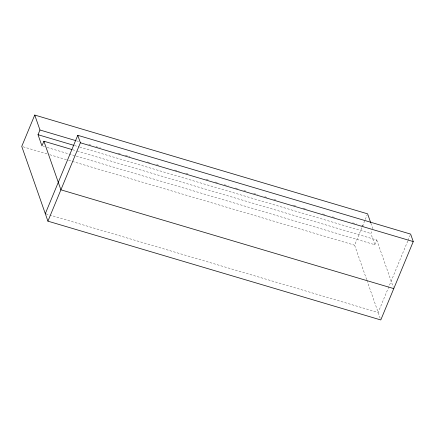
<?xml version="1.0" encoding="UTF-8"?>
<svg xmlns="http://www.w3.org/2000/svg" width="435" height="435" viewBox="0 0 435 435"><rect width="100%" height="100%" fill="white"/><g stroke="black" fill="none" stroke-linecap="round" stroke-linejoin="round"><path stroke-width="0.33" stroke-dasharray="2.17 1.63" d="M366.694 279.694L354.612 245.188L365.003 220.11M365.264 219.485L367.08 215.091M47.159 147.465L374.812 244.709L370.886 233.497L372.104 230.555M374.812 244.709L376.759 240.006L76.468 150.88M407.774 240.995L378.167 312.477L49.862 215.037M408.035 240.37L410.113 235.351M76.446 140.826L79.056 141.598M88.827 144.502L91.432 145.274M95.988 146.628L100.55 147.982M118.135 153.202L120.745 153.974M125.302 155.328L129.864 156.682M147.449 161.902L150.059 162.674M156.573 164.604L159.177 165.382M174.81 170.02L179.367 171.374M185.881 173.304L188.491 174.082M206.076 179.302L208.68 180.074M215.194 182.004L217.799 182.782M224.313 184.712L228.223 185.875M235.389 188.002L237.994 188.774M243.856 190.514L247.113 191.482M253.627 193.412L257.536 194.57M264.703 196.702L267.308 197.474M273.822 199.404L276.426 200.182M293.364 205.206L296.621 206.174M303.135 208.104L307.045 209.268M322.678 213.906L325.935 214.874M332.449 216.804L335.053 217.582M352.638 222.802L356.548 223.96M361.762 225.504L364.367 226.282M74.499 145.529L79.061 146.883M79.714 147.073L370.886 233.497M72.558 149.722L75.815 150.689M43.25 146.301L44.555 146.693M23.055 146.785L47.154 153.941M49.759 154.713L68.001 160.124M68.648 160.319L354.612 245.188M45.958 213.879L49.215 214.846M370.87 223.188L372.833 228.794M376.759 240.006L393.322 287.323M366.917 280.336L380.348 318.708"/><path stroke-width="0.65" d="M370.653 222.562L367.602 213.841L34.735 115.047L21.75 146.399L47.921 221.159L380.788 319.953L413.25 241.577L410.635 234.101L77.767 135.307L45.305 213.683M71.906 149.526L43.897 141.217L41.95 145.915L38.024 134.703L39.971 130L34.735 115.047M47.921 221.159L80.388 142.783L77.767 135.307M39.971 130L75.799 140.635M80.388 142.783L413.25 241.577M38.024 134.703L73.847 145.339M393.773 288.601L60.905 189.812L43.897 141.217"/></g></svg>
